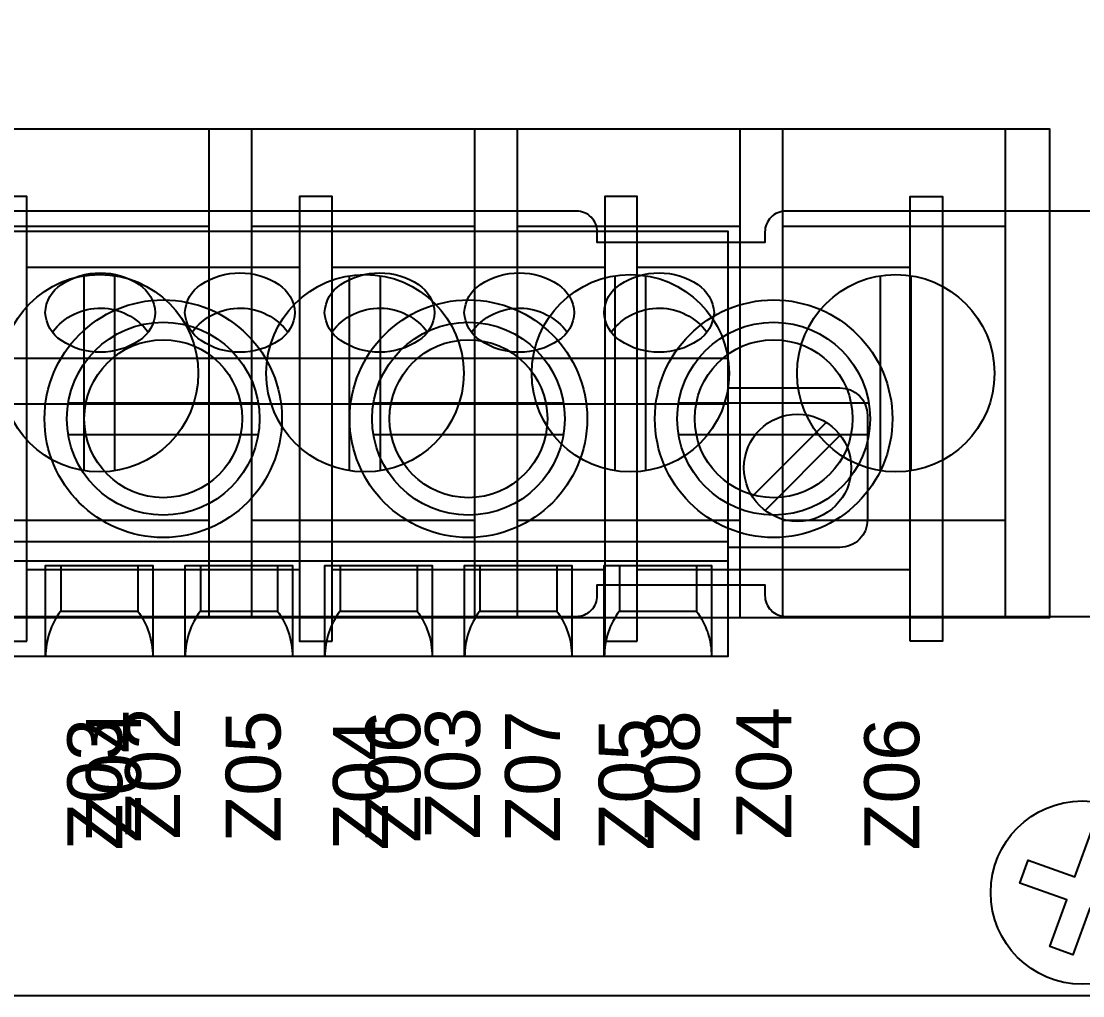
# Model space of a CAD drawing. Extents: x 0.3 to 23.7, y 0.2 to 17.5.
# Drawn here: x 18.784 to 20.304, y 1.569 to 2.963 of the extents above; entities that cross this region are included whole.
import ezdxf

# ---------------------------------------------------------------- set-up
doc = ezdxf.new("R2010")
doc.units = 0
doc.header["$MEASUREMENT"] = 0
for name, color, linetype in [('5_01__0-__EMPTY', 7, 'CONTINUOUS'), ('5_02__8-___4__ACI', 7, 'CONTINUOUS'), ('5_03__C-___4__DI_-__3__DO_', 7, 'CONTINUOUS'), ('5_04__2X___8__DO__STANDARD', 7, 'CONTINUOUS'), ('5_05__2A___8__DO__STANDARD', 7, 'CONTINUOUS'), ('5_06__2B___8__DO__STANDARD', 7, 'CONTINUOUS'), ('5_07__2C___8__DO__STANDARD', 7, 'CONTINUOUS'), ('5_08__3-___8__DI', 7, 'CONTINUOUS'), ('5_09__5-___8__AI', 7, 'CONTINUOUS'), ('5_10__6-___4__AI_-__4__AO_', 7, 'CONTINUOUS'), ('5_11__E___4__ACI_-__3__AVI', 7, 'CONTINUOUS'), ('7_00_____DWG', 7, 'CONTINUOUS')]:
    doc.layers.add(name, color=color, linetype=linetype)
doc.styles.add('ARIAL', font='arial.ttf')

msp = doc.modelspace()

# ---------------------------------------------------------------- linework, layer by layer
at = {"layer": '5_01__0-__EMPTY'}
for points in [[(20.7738, 2.6917), (19.8786, 2.6917, 0.414214), (19.8487, 2.6618), (19.8487, 2.6467), (19.6087, 2.6467), (19.6087, 2.6618, 0.414214), (19.5788, 2.6917), (18.6136, 2.6917, 0.414214)], [(18.6136, 2.1117), (19.5788, 2.1117, 0.414214), (19.6087, 2.1416), (19.6087, 2.1567), (19.8487, 2.1567), (19.8487, 2.1416, 0.414214), (19.8786, 2.1117), (20.7738, 2.1117, 0.414214)]]:
    msp.add_lwpolyline(points, format="xyb", dxfattribs=at)
at = {"layer": '5_02__8-___4__ACI'}
for points in [[(18.7919, 2.0765), (18.7919, 2.7126), (18.7455, 2.7126), (18.7455, 2.0765)], [(19.2289, 2.0765), (19.2289, 2.7126), (19.1825, 2.7126), (19.1825, 2.0765)], [(19.6659, 2.0765), (19.6659, 2.7126), (19.6195, 2.7126), (19.6195, 2.0765)], [(20.0565, 2.0765), (20.0565, 2.7126), (20.1029, 2.7126), (20.1029, 2.0765)]]:
    msp.add_lwpolyline(points, close=True, dxfattribs=at)
for points in [[(19.1825, 2.6108), (18.7919, 2.6108)], [(19.6195, 2.6108), (19.2289, 2.6108)], [(20.0565, 2.6108), (19.6659, 2.6108)], [(19.1234, 2.4171), (18.8511, 2.4171)], [(19.5604, 2.4171), (19.2881, 2.4171)], [(19.9974, 2.4171), (19.7251, 2.4171)], [(18.8511, 2.3721), (19.1234, 2.3721)], [(19.2881, 2.3721), (19.5604, 2.3721)], [(19.7251, 2.3721), (19.9974, 2.3721)], [(19.1825, 2.1783), (18.7919, 2.1783)], [(19.6195, 2.1783), (19.2289, 2.1783)], [(20.0565, 2.1783), (19.6659, 2.1783)]]:
    msp.add_lwpolyline(points, dxfattribs=at)
for centre, radius in [((18.9872, 2.3946), 0.17), ((19.4242, 2.3946), 0.17), ((19.8612, 2.3946), 0.17), ((18.9872, 2.3946), 0.138), ((19.4242, 2.3946), 0.138), ((19.8612, 2.3946), 0.138), ((18.9872, 2.3946), 0.113), ((19.4242, 2.3946), 0.113), ((19.8612, 2.3946), 0.113)]:
    msp.add_circle(centre, radius, dxfattribs=at)
at = {"layer": '5_03__C-___4__DI_-__3__DO_'}
msp.add_lwpolyline([(18.1955, 2.663), (19.7955, 2.663), (19.7955, 2.0543), (18.1955, 2.0543)], close=True, dxfattribs=at)
for points in [[(18.8183, 2.5465, -0.244062), (18.8414, 2.5866, -0.154167), (18.8971, 2.6032, -0.154167), (18.9527, 2.5866, -0.236767), (18.9758, 2.5465, -0.24406), (18.9527, 2.5065, -0.154167), (18.8971, 2.4899, -0.154167), (18.8414, 2.5065, -0.244061)], [(19.0183, 2.5465, -0.244062), (19.0414, 2.5866, -0.154167), (19.0971, 2.6032, -0.154167), (19.1527, 2.5866, -0.236767), (19.1758, 2.5465, -0.24406), (19.1527, 2.5065, -0.154167), (19.0971, 2.4899, -0.154167), (19.0414, 2.5065, -0.244061)], [(19.2183, 2.5465, -0.244062), (19.2414, 2.5866, -0.154167), (19.2971, 2.6032, -0.154167), (19.3527, 2.5866, -0.236767), (19.3758, 2.5465, -0.24406), (19.3527, 2.5065, -0.154167), (19.2971, 2.4899, -0.154167), (19.2414, 2.5065, -0.244061)], [(19.4183, 2.5465, -0.244062), (19.4414, 2.5866, -0.154167), (19.4971, 2.6032, -0.154167), (19.5527, 2.5866, -0.236767), (19.5758, 2.5465, -0.24406), (19.5527, 2.5065, -0.154167), (19.4971, 2.4899, -0.154167), (19.4414, 2.5065, -0.244061)], [(19.6183, 2.5465, -0.244062), (19.6414, 2.5866, -0.154167), (19.6971, 2.6032, -0.154167), (19.7527, 2.5866, -0.236767), (19.7758, 2.5465, -0.24406), (19.7527, 2.5065, -0.154167), (19.6971, 2.4899, -0.154167), (19.6414, 2.5065, -0.244061)]]:
    msp.add_lwpolyline(points, format="xyb", close=True, dxfattribs=at)
for points in [[(18.8284, 2.5185, -0.001746), (18.8286, 2.5186, -0.240907), (18.8986, 2.5529, -0.231198), (18.9656, 2.5186, -0.005828), (18.9659, 2.5187)], [(19.0284, 2.5185, -0.001746), (19.0286, 2.5186, -0.240907), (19.0986, 2.5529, -0.231198), (19.1656, 2.5186, -0.005828), (19.1659, 2.5187)], [(19.2284, 2.5185, -0.001746), (19.2286, 2.5186, -0.240907), (19.2986, 2.5529, -0.231198), (19.3656, 2.5186, -0.005828), (19.3659, 2.5187)], [(19.4284, 2.5185, -0.001746), (19.4286, 2.5186, -0.240907), (19.4986, 2.5529, -0.231198), (19.5656, 2.5186, -0.005828), (19.5659, 2.5187)], [(19.6284, 2.5185, -0.001746), (19.6286, 2.5186, -0.240907), (19.6986, 2.5529, -0.231198), (19.7656, 2.5186, -0.005828), (19.7659, 2.5187)], [(19.7955, 2.4388), (19.9561, 2.4388, -0.414169), (19.9955, 2.3995), (19.9955, 2.2499, -0.414258), (19.9561, 2.2105), (19.7955, 2.2105)], [(18.8404, 2.1844), (18.8404, 2.1192, 0.162853), (18.8187, 2.0543, 1.944453)], [(18.9506, 2.1844), (18.9506, 2.1192, -0.162853), (18.9723, 2.0543, -1.944453)], [(19.0404, 2.1844), (19.0404, 2.1192, 0.162853), (19.0187, 2.0543, 1.944453)], [(19.1506, 2.1844), (19.1506, 2.1192, -0.162853), (19.1723, 2.0543, -1.944453)], [(19.2404, 2.1844), (19.2404, 2.1192, 0.162853), (19.2187, 2.0543, 1.944453)], [(19.3506, 2.1844), (19.3506, 2.1192, -0.162853), (19.3723, 2.0543, -1.944453)], [(19.4404, 2.1844), (19.4404, 2.1192, 0.162853), (19.4187, 2.0543, 1.944453)], [(19.5506, 2.1844), (19.5506, 2.1192, -0.162853), (19.5723, 2.0543, -1.944453)], [(19.6404, 2.1844), (19.6404, 2.1192, 0.162853), (19.6187, 2.0543, 1.944453)], [(19.7506, 2.1844), (19.7506, 2.1192, -0.162853), (19.7723, 2.0543, -1.944453)]]:
    msp.add_lwpolyline(points, format="xyb", dxfattribs=at)
for points in [[(18.1955, 2.4814), (19.7955, 2.4814)], [(18.1955, 2.416), (19.7955, 2.416)], [(19.8306, 2.2833), (19.9366, 2.3893)], [(19.849, 2.2633), (19.9566, 2.3709)], [(18.1955, 2.2189), (19.7955, 2.2189)], [(18.1955, 2.191), (19.7955, 2.191)], [(18.8187, 2.0543), (18.8187, 2.1844), (18.9723, 2.1844), (18.9723, 2.0543)], [(19.0187, 2.0543), (19.0187, 2.1844), (19.1723, 2.1844), (19.1723, 2.0543)], [(19.2187, 2.0543), (19.2187, 2.1844), (19.3723, 2.1844), (19.3723, 2.0543)], [(19.4187, 2.0543), (19.4187, 2.1844), (19.5723, 2.1844), (19.5723, 2.0543)], [(19.6187, 2.0543), (19.6187, 2.1844), (19.7723, 2.1844), (19.7723, 2.0543)], [(18.8404, 2.1192), (18.9506, 2.1192)], [(19.0404, 2.1192), (19.1506, 2.1192)], [(19.2404, 2.1192), (19.3506, 2.1192)], [(19.4404, 2.1192), (19.5506, 2.1192)], [(19.6404, 2.1192), (19.7506, 2.1192)]]:
    msp.add_lwpolyline(points, dxfattribs=at)
msp.add_circle((19.8955, 2.3244), 0.0768, dxfattribs=at)
at = {"layer": '5_04__2X___8__DO__STANDARD'}
msp.add_lwpolyline([(18.1955, 2.663), (19.7955, 2.663), (19.7955, 2.0543), (18.1955, 2.0543)], close=True, dxfattribs=at)
for points in [[(18.8183, 2.5465, -0.244062), (18.8414, 2.5866, -0.154167), (18.8971, 2.6032, -0.154167), (18.9527, 2.5866, -0.236767), (18.9758, 2.5465, -0.24406), (18.9527, 2.5065, -0.154167), (18.8971, 2.4899, -0.154167), (18.8414, 2.5065, -0.244061)], [(19.0183, 2.5465, -0.244062), (19.0414, 2.5866, -0.154167), (19.0971, 2.6032, -0.154167), (19.1527, 2.5866, -0.236767), (19.1758, 2.5465, -0.24406), (19.1527, 2.5065, -0.154167), (19.0971, 2.4899, -0.154167), (19.0414, 2.5065, -0.244061)], [(19.2183, 2.5465, -0.244062), (19.2414, 2.5866, -0.154167), (19.2971, 2.6032, -0.154167), (19.3527, 2.5866, -0.236767), (19.3758, 2.5465, -0.24406), (19.3527, 2.5065, -0.154167), (19.2971, 2.4899, -0.154167), (19.2414, 2.5065, -0.244061)], [(19.4183, 2.5465, -0.244062), (19.4414, 2.5866, -0.154167), (19.4971, 2.6032, -0.154167), (19.5527, 2.5866, -0.236767), (19.5758, 2.5465, -0.24406), (19.5527, 2.5065, -0.154167), (19.4971, 2.4899, -0.154167), (19.4414, 2.5065, -0.244061)], [(19.6183, 2.5465, -0.244062), (19.6414, 2.5866, -0.154167), (19.6971, 2.6032, -0.154167), (19.7527, 2.5866, -0.236767), (19.7758, 2.5465, -0.24406), (19.7527, 2.5065, -0.154167), (19.6971, 2.4899, -0.154167), (19.6414, 2.5065, -0.244061)]]:
    msp.add_lwpolyline(points, format="xyb", close=True, dxfattribs=at)
for points in [[(18.8284, 2.5185, -0.001746), (18.8286, 2.5186, -0.240907), (18.8986, 2.5529, -0.231198), (18.9656, 2.5186, -0.005828), (18.9659, 2.5187)], [(19.0284, 2.5185, -0.001746), (19.0286, 2.5186, -0.240907), (19.0986, 2.5529, -0.231198), (19.1656, 2.5186, -0.005828), (19.1659, 2.5187)], [(19.2284, 2.5185, -0.001746), (19.2286, 2.5186, -0.240907), (19.2986, 2.5529, -0.231198), (19.3656, 2.5186, -0.005828), (19.3659, 2.5187)], [(19.4284, 2.5185, -0.001746), (19.4286, 2.5186, -0.240907), (19.4986, 2.5529, -0.231198), (19.5656, 2.5186, -0.005828), (19.5659, 2.5187)], [(19.6284, 2.5185, -0.001746), (19.6286, 2.5186, -0.240907), (19.6986, 2.5529, -0.231198), (19.7656, 2.5186, -0.005828), (19.7659, 2.5187)], [(19.7955, 2.4388), (19.9561, 2.4388, -0.414169), (19.9955, 2.3995), (19.9955, 2.2499, -0.414258), (19.9561, 2.2105), (19.7955, 2.2105)], [(18.8404, 2.1844), (18.8404, 2.1192, 0.162853), (18.8187, 2.0543, 1.944453)], [(18.9506, 2.1844), (18.9506, 2.1192, -0.162853), (18.9723, 2.0543, -1.944453)], [(19.0404, 2.1844), (19.0404, 2.1192, 0.162853), (19.0187, 2.0543, 1.944453)], [(19.1506, 2.1844), (19.1506, 2.1192, -0.162853), (19.1723, 2.0543, -1.944453)], [(19.2404, 2.1844), (19.2404, 2.1192, 0.162853), (19.2187, 2.0543, 1.944453)], [(19.3506, 2.1844), (19.3506, 2.1192, -0.162853), (19.3723, 2.0543, -1.944453)], [(19.4404, 2.1844), (19.4404, 2.1192, 0.162853), (19.4187, 2.0543, 1.944453)], [(19.5506, 2.1844), (19.5506, 2.1192, -0.162853), (19.5723, 2.0543, -1.944453)], [(19.6404, 2.1844), (19.6404, 2.1192, 0.162853), (19.6187, 2.0543, 1.944453)], [(19.7506, 2.1844), (19.7506, 2.1192, -0.162853), (19.7723, 2.0543, -1.944453)]]:
    msp.add_lwpolyline(points, format="xyb", dxfattribs=at)
for points in [[(18.1955, 2.4814), (19.7955, 2.4814)], [(18.1955, 2.416), (19.7955, 2.416)], [(19.8306, 2.2833), (19.9366, 2.3893)], [(19.849, 2.2633), (19.9566, 2.3709)], [(18.1955, 2.2189), (19.7955, 2.2189)], [(18.1955, 2.191), (19.7955, 2.191)], [(18.8187, 2.0543), (18.8187, 2.1844), (18.9723, 2.1844), (18.9723, 2.0543)], [(19.0187, 2.0543), (19.0187, 2.1844), (19.1723, 2.1844), (19.1723, 2.0543)], [(19.2187, 2.0543), (19.2187, 2.1844), (19.3723, 2.1844), (19.3723, 2.0543)], [(19.4187, 2.0543), (19.4187, 2.1844), (19.5723, 2.1844), (19.5723, 2.0543)], [(19.6187, 2.0543), (19.6187, 2.1844), (19.7723, 2.1844), (19.7723, 2.0543)], [(18.8404, 2.1192), (18.9506, 2.1192)], [(19.0404, 2.1192), (19.1506, 2.1192)], [(19.2404, 2.1192), (19.3506, 2.1192)], [(19.4404, 2.1192), (19.5506, 2.1192)], [(19.6404, 2.1192), (19.7506, 2.1192)]]:
    msp.add_lwpolyline(points, dxfattribs=at)
msp.add_circle((19.8955, 2.3244), 0.0768, dxfattribs=at)
at = {"layer": '5_05__2A___8__DO__STANDARD'}
msp.add_lwpolyline([(18.1955, 2.663), (19.7955, 2.663), (19.7955, 2.0543), (18.1955, 2.0543)], close=True, dxfattribs=at)
for points in [[(18.8183, 2.5465, -0.244062), (18.8414, 2.5866, -0.154167), (18.8971, 2.6032, -0.154167), (18.9527, 2.5866, -0.236767), (18.9758, 2.5465, -0.24406), (18.9527, 2.5065, -0.154167), (18.8971, 2.4899, -0.154167), (18.8414, 2.5065, -0.244061)], [(19.0183, 2.5465, -0.244062), (19.0414, 2.5866, -0.154167), (19.0971, 2.6032, -0.154167), (19.1527, 2.5866, -0.236767), (19.1758, 2.5465, -0.24406), (19.1527, 2.5065, -0.154167), (19.0971, 2.4899, -0.154167), (19.0414, 2.5065, -0.244061)], [(19.2183, 2.5465, -0.244062), (19.2414, 2.5866, -0.154167), (19.2971, 2.6032, -0.154167), (19.3527, 2.5866, -0.236767), (19.3758, 2.5465, -0.24406), (19.3527, 2.5065, -0.154167), (19.2971, 2.4899, -0.154167), (19.2414, 2.5065, -0.244061)], [(19.4183, 2.5465, -0.244062), (19.4414, 2.5866, -0.154167), (19.4971, 2.6032, -0.154167), (19.5527, 2.5866, -0.236767), (19.5758, 2.5465, -0.24406), (19.5527, 2.5065, -0.154167), (19.4971, 2.4899, -0.154167), (19.4414, 2.5065, -0.244061)], [(19.6183, 2.5465, -0.244062), (19.6414, 2.5866, -0.154167), (19.6971, 2.6032, -0.154167), (19.7527, 2.5866, -0.236767), (19.7758, 2.5465, -0.24406), (19.7527, 2.5065, -0.154167), (19.6971, 2.4899, -0.154167), (19.6414, 2.5065, -0.244061)]]:
    msp.add_lwpolyline(points, format="xyb", close=True, dxfattribs=at)
for points in [[(18.8284, 2.5185, -0.001746), (18.8286, 2.5186, -0.240907), (18.8986, 2.5529, -0.231198), (18.9656, 2.5186, -0.005828), (18.9659, 2.5187)], [(19.0284, 2.5185, -0.001746), (19.0286, 2.5186, -0.240907), (19.0986, 2.5529, -0.231198), (19.1656, 2.5186, -0.005828), (19.1659, 2.5187)], [(19.2284, 2.5185, -0.001746), (19.2286, 2.5186, -0.240907), (19.2986, 2.5529, -0.231198), (19.3656, 2.5186, -0.005828), (19.3659, 2.5187)], [(19.4284, 2.5185, -0.001746), (19.4286, 2.5186, -0.240907), (19.4986, 2.5529, -0.231198), (19.5656, 2.5186, -0.005828), (19.5659, 2.5187)], [(19.6284, 2.5185, -0.001746), (19.6286, 2.5186, -0.240907), (19.6986, 2.5529, -0.231198), (19.7656, 2.5186, -0.005828), (19.7659, 2.5187)], [(19.7955, 2.4388), (19.9561, 2.4388, -0.414169), (19.9955, 2.3995), (19.9955, 2.2499, -0.414258), (19.9561, 2.2105), (19.7955, 2.2105)], [(18.8404, 2.1844), (18.8404, 2.1192, 0.162853), (18.8187, 2.0543, 1.944453)], [(18.9506, 2.1844), (18.9506, 2.1192, -0.162853), (18.9723, 2.0543, -1.944453)], [(19.0404, 2.1844), (19.0404, 2.1192, 0.162853), (19.0187, 2.0543, 1.944453)], [(19.1506, 2.1844), (19.1506, 2.1192, -0.162853), (19.1723, 2.0543, -1.944453)], [(19.2404, 2.1844), (19.2404, 2.1192, 0.162853), (19.2187, 2.0543, 1.944453)], [(19.3506, 2.1844), (19.3506, 2.1192, -0.162853), (19.3723, 2.0543, -1.944453)], [(19.4404, 2.1844), (19.4404, 2.1192, 0.162853), (19.4187, 2.0543, 1.944453)], [(19.5506, 2.1844), (19.5506, 2.1192, -0.162853), (19.5723, 2.0543, -1.944453)], [(19.6404, 2.1844), (19.6404, 2.1192, 0.162853), (19.6187, 2.0543, 1.944453)], [(19.7506, 2.1844), (19.7506, 2.1192, -0.162853), (19.7723, 2.0543, -1.944453)]]:
    msp.add_lwpolyline(points, format="xyb", dxfattribs=at)
for points in [[(18.1955, 2.4814), (19.7955, 2.4814)], [(18.1955, 2.416), (19.7955, 2.416)], [(19.8306, 2.2833), (19.9366, 2.3893)], [(19.849, 2.2633), (19.9566, 2.3709)], [(18.1955, 2.2189), (19.7955, 2.2189)], [(18.1955, 2.191), (19.7955, 2.191)], [(18.8187, 2.0543), (18.8187, 2.1844), (18.9723, 2.1844), (18.9723, 2.0543)], [(19.0187, 2.0543), (19.0187, 2.1844), (19.1723, 2.1844), (19.1723, 2.0543)], [(19.2187, 2.0543), (19.2187, 2.1844), (19.3723, 2.1844), (19.3723, 2.0543)], [(19.4187, 2.0543), (19.4187, 2.1844), (19.5723, 2.1844), (19.5723, 2.0543)], [(19.6187, 2.0543), (19.6187, 2.1844), (19.7723, 2.1844), (19.7723, 2.0543)], [(18.8404, 2.1192), (18.9506, 2.1192)], [(19.0404, 2.1192), (19.1506, 2.1192)], [(19.2404, 2.1192), (19.3506, 2.1192)], [(19.4404, 2.1192), (19.5506, 2.1192)], [(19.6404, 2.1192), (19.7506, 2.1192)]]:
    msp.add_lwpolyline(points, dxfattribs=at)
msp.add_circle((19.8955, 2.3244), 0.0768, dxfattribs=at)
at = {"layer": '5_06__2B___8__DO__STANDARD'}
msp.add_lwpolyline([(18.1955, 2.663), (19.7955, 2.663), (19.7955, 2.0543), (18.1955, 2.0543)], close=True, dxfattribs=at)
for points in [[(18.8183, 2.5465, -0.244062), (18.8414, 2.5866, -0.154167), (18.8971, 2.6032, -0.154167), (18.9527, 2.5866, -0.236767), (18.9758, 2.5465, -0.24406), (18.9527, 2.5065, -0.154167), (18.8971, 2.4899, -0.154167), (18.8414, 2.5065, -0.244061)], [(19.0183, 2.5465, -0.244062), (19.0414, 2.5866, -0.154167), (19.0971, 2.6032, -0.154167), (19.1527, 2.5866, -0.236767), (19.1758, 2.5465, -0.24406), (19.1527, 2.5065, -0.154167), (19.0971, 2.4899, -0.154167), (19.0414, 2.5065, -0.244061)], [(19.2183, 2.5465, -0.244062), (19.2414, 2.5866, -0.154167), (19.2971, 2.6032, -0.154167), (19.3527, 2.5866, -0.236767), (19.3758, 2.5465, -0.24406), (19.3527, 2.5065, -0.154167), (19.2971, 2.4899, -0.154167), (19.2414, 2.5065, -0.244061)], [(19.4183, 2.5465, -0.244062), (19.4414, 2.5866, -0.154167), (19.4971, 2.6032, -0.154167), (19.5527, 2.5866, -0.236767), (19.5758, 2.5465, -0.24406), (19.5527, 2.5065, -0.154167), (19.4971, 2.4899, -0.154167), (19.4414, 2.5065, -0.244061)], [(19.6183, 2.5465, -0.244062), (19.6414, 2.5866, -0.154167), (19.6971, 2.6032, -0.154167), (19.7527, 2.5866, -0.236767), (19.7758, 2.5465, -0.24406), (19.7527, 2.5065, -0.154167), (19.6971, 2.4899, -0.154167), (19.6414, 2.5065, -0.244061)]]:
    msp.add_lwpolyline(points, format="xyb", close=True, dxfattribs=at)
for points in [[(18.8284, 2.5185, -0.001746), (18.8286, 2.5186, -0.240907), (18.8986, 2.5529, -0.231198), (18.9656, 2.5186, -0.005828), (18.9659, 2.5187)], [(19.0284, 2.5185, -0.001746), (19.0286, 2.5186, -0.240907), (19.0986, 2.5529, -0.231198), (19.1656, 2.5186, -0.005828), (19.1659, 2.5187)], [(19.2284, 2.5185, -0.001746), (19.2286, 2.5186, -0.240907), (19.2986, 2.5529, -0.231198), (19.3656, 2.5186, -0.005828), (19.3659, 2.5187)], [(19.4284, 2.5185, -0.001746), (19.4286, 2.5186, -0.240907), (19.4986, 2.5529, -0.231198), (19.5656, 2.5186, -0.005828), (19.5659, 2.5187)], [(19.6284, 2.5185, -0.001746), (19.6286, 2.5186, -0.240907), (19.6986, 2.5529, -0.231198), (19.7656, 2.5186, -0.005828), (19.7659, 2.5187)], [(19.7955, 2.4388), (19.9561, 2.4388, -0.414169), (19.9955, 2.3995), (19.9955, 2.2499, -0.414258), (19.9561, 2.2105), (19.7955, 2.2105)], [(18.8404, 2.1844), (18.8404, 2.1192, 0.162853), (18.8187, 2.0543, 1.944453)], [(18.9506, 2.1844), (18.9506, 2.1192, -0.162853), (18.9723, 2.0543, -1.944453)], [(19.0404, 2.1844), (19.0404, 2.1192, 0.162853), (19.0187, 2.0543, 1.944453)], [(19.1506, 2.1844), (19.1506, 2.1192, -0.162853), (19.1723, 2.0543, -1.944453)], [(19.2404, 2.1844), (19.2404, 2.1192, 0.162853), (19.2187, 2.0543, 1.944453)], [(19.3506, 2.1844), (19.3506, 2.1192, -0.162853), (19.3723, 2.0543, -1.944453)], [(19.4404, 2.1844), (19.4404, 2.1192, 0.162853), (19.4187, 2.0543, 1.944453)], [(19.5506, 2.1844), (19.5506, 2.1192, -0.162853), (19.5723, 2.0543, -1.944453)], [(19.6404, 2.1844), (19.6404, 2.1192, 0.162853), (19.6187, 2.0543, 1.944453)], [(19.7506, 2.1844), (19.7506, 2.1192, -0.162853), (19.7723, 2.0543, -1.944453)]]:
    msp.add_lwpolyline(points, format="xyb", dxfattribs=at)
for points in [[(18.1955, 2.4814), (19.7955, 2.4814)], [(18.1955, 2.416), (19.7955, 2.416)], [(19.8306, 2.2833), (19.9366, 2.3893)], [(19.849, 2.2633), (19.9566, 2.3709)], [(18.1955, 2.2189), (19.7955, 2.2189)], [(18.1955, 2.191), (19.7955, 2.191)], [(18.8187, 2.0543), (18.8187, 2.1844), (18.9723, 2.1844), (18.9723, 2.0543)], [(19.0187, 2.0543), (19.0187, 2.1844), (19.1723, 2.1844), (19.1723, 2.0543)], [(19.2187, 2.0543), (19.2187, 2.1844), (19.3723, 2.1844), (19.3723, 2.0543)], [(19.4187, 2.0543), (19.4187, 2.1844), (19.5723, 2.1844), (19.5723, 2.0543)], [(19.6187, 2.0543), (19.6187, 2.1844), (19.7723, 2.1844), (19.7723, 2.0543)], [(18.8404, 2.1192), (18.9506, 2.1192)], [(19.0404, 2.1192), (19.1506, 2.1192)], [(19.2404, 2.1192), (19.3506, 2.1192)], [(19.4404, 2.1192), (19.5506, 2.1192)], [(19.6404, 2.1192), (19.7506, 2.1192)]]:
    msp.add_lwpolyline(points, dxfattribs=at)
msp.add_circle((19.8955, 2.3244), 0.0768, dxfattribs=at)
at = {"layer": '5_07__2C___8__DO__STANDARD'}
msp.add_lwpolyline([(18.1955, 2.663), (19.7955, 2.663), (19.7955, 2.0543), (18.1955, 2.0543)], close=True, dxfattribs=at)
for points in [[(18.8183, 2.5465, -0.244062), (18.8414, 2.5866, -0.154167), (18.8971, 2.6032, -0.154167), (18.9527, 2.5866, -0.236767), (18.9758, 2.5465, -0.24406), (18.9527, 2.5065, -0.154167), (18.8971, 2.4899, -0.154167), (18.8414, 2.5065, -0.244061)], [(19.0183, 2.5465, -0.244062), (19.0414, 2.5866, -0.154167), (19.0971, 2.6032, -0.154167), (19.1527, 2.5866, -0.236767), (19.1758, 2.5465, -0.24406), (19.1527, 2.5065, -0.154167), (19.0971, 2.4899, -0.154167), (19.0414, 2.5065, -0.244061)], [(19.2183, 2.5465, -0.244062), (19.2414, 2.5866, -0.154167), (19.2971, 2.6032, -0.154167), (19.3527, 2.5866, -0.236767), (19.3758, 2.5465, -0.24406), (19.3527, 2.5065, -0.154167), (19.2971, 2.4899, -0.154167), (19.2414, 2.5065, -0.244061)], [(19.4183, 2.5465, -0.244062), (19.4414, 2.5866, -0.154167), (19.4971, 2.6032, -0.154167), (19.5527, 2.5866, -0.236767), (19.5758, 2.5465, -0.24406), (19.5527, 2.5065, -0.154167), (19.4971, 2.4899, -0.154167), (19.4414, 2.5065, -0.244061)], [(19.6183, 2.5465, -0.244062), (19.6414, 2.5866, -0.154167), (19.6971, 2.6032, -0.154167), (19.7527, 2.5866, -0.236767), (19.7758, 2.5465, -0.24406), (19.7527, 2.5065, -0.154167), (19.6971, 2.4899, -0.154167), (19.6414, 2.5065, -0.244061)]]:
    msp.add_lwpolyline(points, format="xyb", close=True, dxfattribs=at)
for points in [[(18.8284, 2.5185, -0.001746), (18.8286, 2.5186, -0.240907), (18.8986, 2.5529, -0.231198), (18.9656, 2.5186, -0.005828), (18.9659, 2.5187)], [(19.0284, 2.5185, -0.001746), (19.0286, 2.5186, -0.240907), (19.0986, 2.5529, -0.231198), (19.1656, 2.5186, -0.005828), (19.1659, 2.5187)], [(19.2284, 2.5185, -0.001746), (19.2286, 2.5186, -0.240907), (19.2986, 2.5529, -0.231198), (19.3656, 2.5186, -0.005828), (19.3659, 2.5187)], [(19.4284, 2.5185, -0.001746), (19.4286, 2.5186, -0.240907), (19.4986, 2.5529, -0.231198), (19.5656, 2.5186, -0.005828), (19.5659, 2.5187)], [(19.6284, 2.5185, -0.001746), (19.6286, 2.5186, -0.240907), (19.6986, 2.5529, -0.231198), (19.7656, 2.5186, -0.005828), (19.7659, 2.5187)], [(19.7955, 2.4388), (19.9561, 2.4388, -0.414169), (19.9955, 2.3995), (19.9955, 2.2499, -0.414258), (19.9561, 2.2105), (19.7955, 2.2105)], [(18.8404, 2.1844), (18.8404, 2.1192, 0.162853), (18.8187, 2.0543, 1.944453)], [(18.9506, 2.1844), (18.9506, 2.1192, -0.162853), (18.9723, 2.0543, -1.944453)], [(19.0404, 2.1844), (19.0404, 2.1192, 0.162853), (19.0187, 2.0543, 1.944453)], [(19.1506, 2.1844), (19.1506, 2.1192, -0.162853), (19.1723, 2.0543, -1.944453)], [(19.2404, 2.1844), (19.2404, 2.1192, 0.162853), (19.2187, 2.0543, 1.944453)], [(19.3506, 2.1844), (19.3506, 2.1192, -0.162853), (19.3723, 2.0543, -1.944453)], [(19.4404, 2.1844), (19.4404, 2.1192, 0.162853), (19.4187, 2.0543, 1.944453)], [(19.5506, 2.1844), (19.5506, 2.1192, -0.162853), (19.5723, 2.0543, -1.944453)], [(19.6404, 2.1844), (19.6404, 2.1192, 0.162853), (19.6187, 2.0543, 1.944453)], [(19.7506, 2.1844), (19.7506, 2.1192, -0.162853), (19.7723, 2.0543, -1.944453)]]:
    msp.add_lwpolyline(points, format="xyb", dxfattribs=at)
for points in [[(18.1955, 2.4814), (19.7955, 2.4814)], [(18.1955, 2.416), (19.7955, 2.416)], [(19.8306, 2.2833), (19.9366, 2.3893)], [(19.849, 2.2633), (19.9566, 2.3709)], [(18.1955, 2.2189), (19.7955, 2.2189)], [(18.1955, 2.191), (19.7955, 2.191)], [(18.8187, 2.0543), (18.8187, 2.1844), (18.9723, 2.1844), (18.9723, 2.0543)], [(19.0187, 2.0543), (19.0187, 2.1844), (19.1723, 2.1844), (19.1723, 2.0543)], [(19.2187, 2.0543), (19.2187, 2.1844), (19.3723, 2.1844), (19.3723, 2.0543)], [(19.4187, 2.0543), (19.4187, 2.1844), (19.5723, 2.1844), (19.5723, 2.0543)], [(19.6187, 2.0543), (19.6187, 2.1844), (19.7723, 2.1844), (19.7723, 2.0543)], [(18.8404, 2.1192), (18.9506, 2.1192)], [(19.0404, 2.1192), (19.1506, 2.1192)], [(19.2404, 2.1192), (19.3506, 2.1192)], [(19.4404, 2.1192), (19.5506, 2.1192)], [(19.6404, 2.1192), (19.7506, 2.1192)]]:
    msp.add_lwpolyline(points, dxfattribs=at)
msp.add_circle((19.8955, 2.3244), 0.0768, dxfattribs=at)
at = {"layer": '5_08__3-___8__DI'}
msp.add_lwpolyline([(18.1955, 2.663), (19.7955, 2.663), (19.7955, 2.0543), (18.1955, 2.0543)], close=True, dxfattribs=at)
for points in [[(18.8183, 2.5465, -0.244062), (18.8414, 2.5866, -0.154167), (18.8971, 2.6032, -0.154167), (18.9527, 2.5866, -0.236767), (18.9758, 2.5465, -0.24406), (18.9527, 2.5065, -0.154167), (18.8971, 2.4899, -0.154167), (18.8414, 2.5065, -0.244061)], [(19.0183, 2.5465, -0.244062), (19.0414, 2.5866, -0.154167), (19.0971, 2.6032, -0.154167), (19.1527, 2.5866, -0.236767), (19.1758, 2.5465, -0.24406), (19.1527, 2.5065, -0.154167), (19.0971, 2.4899, -0.154167), (19.0414, 2.5065, -0.244061)], [(19.2183, 2.5465, -0.244062), (19.2414, 2.5866, -0.154167), (19.2971, 2.6032, -0.154167), (19.3527, 2.5866, -0.236767), (19.3758, 2.5465, -0.24406), (19.3527, 2.5065, -0.154167), (19.2971, 2.4899, -0.154167), (19.2414, 2.5065, -0.244061)], [(19.4183, 2.5465, -0.244062), (19.4414, 2.5866, -0.154167), (19.4971, 2.6032, -0.154167), (19.5527, 2.5866, -0.236767), (19.5758, 2.5465, -0.24406), (19.5527, 2.5065, -0.154167), (19.4971, 2.4899, -0.154167), (19.4414, 2.5065, -0.244061)], [(19.6183, 2.5465, -0.244062), (19.6414, 2.5866, -0.154167), (19.6971, 2.6032, -0.154167), (19.7527, 2.5866, -0.236767), (19.7758, 2.5465, -0.24406), (19.7527, 2.5065, -0.154167), (19.6971, 2.4899, -0.154167), (19.6414, 2.5065, -0.244061)]]:
    msp.add_lwpolyline(points, format="xyb", close=True, dxfattribs=at)
for points in [[(18.8284, 2.5185, -0.001746), (18.8286, 2.5186, -0.240907), (18.8986, 2.5529, -0.231198), (18.9656, 2.5186, -0.005828), (18.9659, 2.5187)], [(19.0284, 2.5185, -0.001746), (19.0286, 2.5186, -0.240907), (19.0986, 2.5529, -0.231198), (19.1656, 2.5186, -0.005828), (19.1659, 2.5187)], [(19.2284, 2.5185, -0.001746), (19.2286, 2.5186, -0.240907), (19.2986, 2.5529, -0.231198), (19.3656, 2.5186, -0.005828), (19.3659, 2.5187)], [(19.4284, 2.5185, -0.001746), (19.4286, 2.5186, -0.240907), (19.4986, 2.5529, -0.231198), (19.5656, 2.5186, -0.005828), (19.5659, 2.5187)], [(19.6284, 2.5185, -0.001746), (19.6286, 2.5186, -0.240907), (19.6986, 2.5529, -0.231198), (19.7656, 2.5186, -0.005828), (19.7659, 2.5187)], [(19.7955, 2.4388), (19.9561, 2.4388, -0.414169), (19.9955, 2.3995), (19.9955, 2.2499, -0.414258), (19.9561, 2.2105), (19.7955, 2.2105)], [(18.8404, 2.1844), (18.8404, 2.1192, 0.162853), (18.8187, 2.0543, 1.944453)], [(18.9506, 2.1844), (18.9506, 2.1192, -0.162853), (18.9723, 2.0543, -1.944453)], [(19.0404, 2.1844), (19.0404, 2.1192, 0.162853), (19.0187, 2.0543, 1.944453)], [(19.1506, 2.1844), (19.1506, 2.1192, -0.162853), (19.1723, 2.0543, -1.944453)], [(19.2404, 2.1844), (19.2404, 2.1192, 0.162853), (19.2187, 2.0543, 1.944453)], [(19.3506, 2.1844), (19.3506, 2.1192, -0.162853), (19.3723, 2.0543, -1.944453)], [(19.4404, 2.1844), (19.4404, 2.1192, 0.162853), (19.4187, 2.0543, 1.944453)], [(19.5506, 2.1844), (19.5506, 2.1192, -0.162853), (19.5723, 2.0543, -1.944453)], [(19.6404, 2.1844), (19.6404, 2.1192, 0.162853), (19.6187, 2.0543, 1.944453)], [(19.7506, 2.1844), (19.7506, 2.1192, -0.162853), (19.7723, 2.0543, -1.944453)]]:
    msp.add_lwpolyline(points, format="xyb", dxfattribs=at)
for points in [[(18.1955, 2.4814), (19.7955, 2.4814)], [(18.1955, 2.416), (19.7955, 2.416)], [(19.8306, 2.2833), (19.9366, 2.3893)], [(19.849, 2.2633), (19.9566, 2.3709)], [(18.1955, 2.2189), (19.7955, 2.2189)], [(18.1955, 2.191), (19.7955, 2.191)], [(18.8187, 2.0543), (18.8187, 2.1844), (18.9723, 2.1844), (18.9723, 2.0543)], [(19.0187, 2.0543), (19.0187, 2.1844), (19.1723, 2.1844), (19.1723, 2.0543)], [(19.2187, 2.0543), (19.2187, 2.1844), (19.3723, 2.1844), (19.3723, 2.0543)], [(19.4187, 2.0543), (19.4187, 2.1844), (19.5723, 2.1844), (19.5723, 2.0543)], [(19.6187, 2.0543), (19.6187, 2.1844), (19.7723, 2.1844), (19.7723, 2.0543)], [(18.8404, 2.1192), (18.9506, 2.1192)], [(19.0404, 2.1192), (19.1506, 2.1192)], [(19.2404, 2.1192), (19.3506, 2.1192)], [(19.4404, 2.1192), (19.5506, 2.1192)], [(19.6404, 2.1192), (19.7506, 2.1192)]]:
    msp.add_lwpolyline(points, dxfattribs=at)
msp.add_circle((19.8955, 2.3244), 0.0768, dxfattribs=at)
at = {"layer": '5_09__5-___8__AI'}
msp.add_lwpolyline([(18.1955, 2.663), (19.7955, 2.663), (19.7955, 2.0543), (18.1955, 2.0543)], close=True, dxfattribs=at)
for points in [[(18.8183, 2.5465, -0.244062), (18.8414, 2.5866, -0.154167), (18.8971, 2.6032, -0.154167), (18.9527, 2.5866, -0.236767), (18.9758, 2.5465, -0.24406), (18.9527, 2.5065, -0.154167), (18.8971, 2.4899, -0.154167), (18.8414, 2.5065, -0.244061)], [(19.0183, 2.5465, -0.244062), (19.0414, 2.5866, -0.154167), (19.0971, 2.6032, -0.154167), (19.1527, 2.5866, -0.236767), (19.1758, 2.5465, -0.24406), (19.1527, 2.5065, -0.154167), (19.0971, 2.4899, -0.154167), (19.0414, 2.5065, -0.244061)], [(19.2183, 2.5465, -0.244062), (19.2414, 2.5866, -0.154167), (19.2971, 2.6032, -0.154167), (19.3527, 2.5866, -0.236767), (19.3758, 2.5465, -0.24406), (19.3527, 2.5065, -0.154167), (19.2971, 2.4899, -0.154167), (19.2414, 2.5065, -0.244061)], [(19.4183, 2.5465, -0.244062), (19.4414, 2.5866, -0.154167), (19.4971, 2.6032, -0.154167), (19.5527, 2.5866, -0.236767), (19.5758, 2.5465, -0.24406), (19.5527, 2.5065, -0.154167), (19.4971, 2.4899, -0.154167), (19.4414, 2.5065, -0.244061)], [(19.6183, 2.5465, -0.244062), (19.6414, 2.5866, -0.154167), (19.6971, 2.6032, -0.154167), (19.7527, 2.5866, -0.236767), (19.7758, 2.5465, -0.24406), (19.7527, 2.5065, -0.154167), (19.6971, 2.4899, -0.154167), (19.6414, 2.5065, -0.244061)]]:
    msp.add_lwpolyline(points, format="xyb", close=True, dxfattribs=at)
for points in [[(18.8284, 2.5185, -0.001746), (18.8286, 2.5186, -0.240907), (18.8986, 2.5529, -0.231198), (18.9656, 2.5186, -0.005828), (18.9659, 2.5187)], [(19.0284, 2.5185, -0.001746), (19.0286, 2.5186, -0.240907), (19.0986, 2.5529, -0.231198), (19.1656, 2.5186, -0.005828), (19.1659, 2.5187)], [(19.2284, 2.5185, -0.001746), (19.2286, 2.5186, -0.240907), (19.2986, 2.5529, -0.231198), (19.3656, 2.5186, -0.005828), (19.3659, 2.5187)], [(19.4284, 2.5185, -0.001746), (19.4286, 2.5186, -0.240907), (19.4986, 2.5529, -0.231198), (19.5656, 2.5186, -0.005828), (19.5659, 2.5187)], [(19.6284, 2.5185, -0.001746), (19.6286, 2.5186, -0.240907), (19.6986, 2.5529, -0.231198), (19.7656, 2.5186, -0.005828), (19.7659, 2.5187)], [(19.7955, 2.4388), (19.9561, 2.4388, -0.414169), (19.9955, 2.3995), (19.9955, 2.2499, -0.414258), (19.9561, 2.2105), (19.7955, 2.2105)], [(18.8404, 2.1844), (18.8404, 2.1192, 0.162853), (18.8187, 2.0543, 1.944453)], [(18.9506, 2.1844), (18.9506, 2.1192, -0.162853), (18.9723, 2.0543, -1.944453)], [(19.0404, 2.1844), (19.0404, 2.1192, 0.162853), (19.0187, 2.0543, 1.944453)], [(19.1506, 2.1844), (19.1506, 2.1192, -0.162853), (19.1723, 2.0543, -1.944453)], [(19.2404, 2.1844), (19.2404, 2.1192, 0.162853), (19.2187, 2.0543, 1.944453)], [(19.3506, 2.1844), (19.3506, 2.1192, -0.162853), (19.3723, 2.0543, -1.944453)], [(19.4404, 2.1844), (19.4404, 2.1192, 0.162853), (19.4187, 2.0543, 1.944453)], [(19.5506, 2.1844), (19.5506, 2.1192, -0.162853), (19.5723, 2.0543, -1.944453)], [(19.6404, 2.1844), (19.6404, 2.1192, 0.162853), (19.6187, 2.0543, 1.944453)], [(19.7506, 2.1844), (19.7506, 2.1192, -0.162853), (19.7723, 2.0543, -1.944453)]]:
    msp.add_lwpolyline(points, format="xyb", dxfattribs=at)
for points in [[(18.1955, 2.4814), (19.7955, 2.4814)], [(18.1955, 2.416), (19.7955, 2.416)], [(19.8306, 2.2833), (19.9366, 2.3893)], [(19.849, 2.2633), (19.9566, 2.3709)], [(18.1955, 2.2189), (19.7955, 2.2189)], [(18.1955, 2.191), (19.7955, 2.191)], [(18.8187, 2.0543), (18.8187, 2.1844), (18.9723, 2.1844), (18.9723, 2.0543)], [(19.0187, 2.0543), (19.0187, 2.1844), (19.1723, 2.1844), (19.1723, 2.0543)], [(19.2187, 2.0543), (19.2187, 2.1844), (19.3723, 2.1844), (19.3723, 2.0543)], [(19.4187, 2.0543), (19.4187, 2.1844), (19.5723, 2.1844), (19.5723, 2.0543)], [(19.6187, 2.0543), (19.6187, 2.1844), (19.7723, 2.1844), (19.7723, 2.0543)], [(18.8404, 2.1192), (18.9506, 2.1192)], [(19.0404, 2.1192), (19.1506, 2.1192)], [(19.2404, 2.1192), (19.3506, 2.1192)], [(19.4404, 2.1192), (19.5506, 2.1192)], [(19.6404, 2.1192), (19.7506, 2.1192)]]:
    msp.add_lwpolyline(points, dxfattribs=at)
msp.add_circle((19.8955, 2.3244), 0.0768, dxfattribs=at)
at = {"layer": '5_10__6-___4__AI_-__4__AO_'}
msp.add_lwpolyline([(18.1955, 2.663), (19.7955, 2.663), (19.7955, 2.0543), (18.1955, 2.0543)], close=True, dxfattribs=at)
for points in [[(18.8183, 2.5465, -0.244062), (18.8414, 2.5866, -0.154167), (18.8971, 2.6032, -0.154167), (18.9527, 2.5866, -0.236767), (18.9758, 2.5465, -0.24406), (18.9527, 2.5065, -0.154167), (18.8971, 2.4899, -0.154167), (18.8414, 2.5065, -0.244061)], [(19.0183, 2.5465, -0.244062), (19.0414, 2.5866, -0.154167), (19.0971, 2.6032, -0.154167), (19.1527, 2.5866, -0.236767), (19.1758, 2.5465, -0.24406), (19.1527, 2.5065, -0.154167), (19.0971, 2.4899, -0.154167), (19.0414, 2.5065, -0.244061)], [(19.2183, 2.5465, -0.244062), (19.2414, 2.5866, -0.154167), (19.2971, 2.6032, -0.154167), (19.3527, 2.5866, -0.236767), (19.3758, 2.5465, -0.24406), (19.3527, 2.5065, -0.154167), (19.2971, 2.4899, -0.154167), (19.2414, 2.5065, -0.244061)], [(19.4183, 2.5465, -0.244062), (19.4414, 2.5866, -0.154167), (19.4971, 2.6032, -0.154167), (19.5527, 2.5866, -0.236767), (19.5758, 2.5465, -0.24406), (19.5527, 2.5065, -0.154167), (19.4971, 2.4899, -0.154167), (19.4414, 2.5065, -0.244061)], [(19.6183, 2.5465, -0.244062), (19.6414, 2.5866, -0.154167), (19.6971, 2.6032, -0.154167), (19.7527, 2.5866, -0.236767), (19.7758, 2.5465, -0.24406), (19.7527, 2.5065, -0.154167), (19.6971, 2.4899, -0.154167), (19.6414, 2.5065, -0.244061)]]:
    msp.add_lwpolyline(points, format="xyb", close=True, dxfattribs=at)
for points in [[(18.8284, 2.5185, -0.001746), (18.8286, 2.5186, -0.240907), (18.8986, 2.5529, -0.231198), (18.9656, 2.5186, -0.005828), (18.9659, 2.5187)], [(19.0284, 2.5185, -0.001746), (19.0286, 2.5186, -0.240907), (19.0986, 2.5529, -0.231198), (19.1656, 2.5186, -0.005828), (19.1659, 2.5187)], [(19.2284, 2.5185, -0.001746), (19.2286, 2.5186, -0.240907), (19.2986, 2.5529, -0.231198), (19.3656, 2.5186, -0.005828), (19.3659, 2.5187)], [(19.4284, 2.5185, -0.001746), (19.4286, 2.5186, -0.240907), (19.4986, 2.5529, -0.231198), (19.5656, 2.5186, -0.005828), (19.5659, 2.5187)], [(19.6284, 2.5185, -0.001746), (19.6286, 2.5186, -0.240907), (19.6986, 2.5529, -0.231198), (19.7656, 2.5186, -0.005828), (19.7659, 2.5187)], [(19.7955, 2.4388), (19.9561, 2.4388, -0.414169), (19.9955, 2.3995), (19.9955, 2.2499, -0.414258), (19.9561, 2.2105), (19.7955, 2.2105)], [(18.8404, 2.1844), (18.8404, 2.1192, 0.162853), (18.8187, 2.0543, 1.944453)], [(18.9506, 2.1844), (18.9506, 2.1192, -0.162853), (18.9723, 2.0543, -1.944453)], [(19.0404, 2.1844), (19.0404, 2.1192, 0.162853), (19.0187, 2.0543, 1.944453)], [(19.1506, 2.1844), (19.1506, 2.1192, -0.162853), (19.1723, 2.0543, -1.944453)], [(19.2404, 2.1844), (19.2404, 2.1192, 0.162853), (19.2187, 2.0543, 1.944453)], [(19.3506, 2.1844), (19.3506, 2.1192, -0.162853), (19.3723, 2.0543, -1.944453)], [(19.4404, 2.1844), (19.4404, 2.1192, 0.162853), (19.4187, 2.0543, 1.944453)], [(19.5506, 2.1844), (19.5506, 2.1192, -0.162853), (19.5723, 2.0543, -1.944453)], [(19.6404, 2.1844), (19.6404, 2.1192, 0.162853), (19.6187, 2.0543, 1.944453)], [(19.7506, 2.1844), (19.7506, 2.1192, -0.162853), (19.7723, 2.0543, -1.944453)]]:
    msp.add_lwpolyline(points, format="xyb", dxfattribs=at)
for points in [[(18.1955, 2.4814), (19.7955, 2.4814)], [(18.1955, 2.416), (19.7955, 2.416)], [(19.8306, 2.2833), (19.9366, 2.3893)], [(19.849, 2.2633), (19.9566, 2.3709)], [(18.1955, 2.2189), (19.7955, 2.2189)], [(18.1955, 2.191), (19.7955, 2.191)], [(18.8187, 2.0543), (18.8187, 2.1844), (18.9723, 2.1844), (18.9723, 2.0543)], [(19.0187, 2.0543), (19.0187, 2.1844), (19.1723, 2.1844), (19.1723, 2.0543)], [(19.2187, 2.0543), (19.2187, 2.1844), (19.3723, 2.1844), (19.3723, 2.0543)], [(19.4187, 2.0543), (19.4187, 2.1844), (19.5723, 2.1844), (19.5723, 2.0543)], [(19.6187, 2.0543), (19.6187, 2.1844), (19.7723, 2.1844), (19.7723, 2.0543)], [(18.8404, 2.1192), (18.9506, 2.1192)], [(19.0404, 2.1192), (19.1506, 2.1192)], [(19.2404, 2.1192), (19.3506, 2.1192)], [(19.4404, 2.1192), (19.5506, 2.1192)], [(19.6404, 2.1192), (19.7506, 2.1192)]]:
    msp.add_lwpolyline(points, dxfattribs=at)
msp.add_circle((19.8955, 2.3244), 0.0768, dxfattribs=at)
at = {"layer": '5_11__E___4__ACI_-__3__AVI'}
msp.add_lwpolyline([(17.9111, 2.8097), (20.2561, 2.8097), (20.2561, 2.1097), (17.9111, 2.1097)], close=True, dxfattribs=at)
for points in [[(19.0531, 2.1097), (19.0531, 2.8097)], [(19.1141, 2.1097), (19.1141, 2.8097)], [(19.4332, 2.1097), (19.4332, 2.8097)], [(19.4942, 2.1097), (19.4942, 2.8097)], [(19.8133, 2.1097), (19.8133, 2.8097)], [(19.8743, 2.1097), (19.8743, 2.8097)], [(20.1934, 2.1097), (20.1934, 2.8097)], [(18.7341, 2.67), (19.0531, 2.67)], [(19.1141, 2.67), (19.4332, 2.67)], [(19.4942, 2.67), (19.8133, 2.67)], [(19.8743, 2.67), (20.1934, 2.67)], [(18.8741, 2.3202), (18.8741, 2.5993)], [(18.9181, 2.3202), (18.9181, 2.5993)], [(19.2541, 2.3202), (19.2541, 2.5993)], [(19.2981, 2.3202), (19.2981, 2.5993)], [(19.6341, 2.3202), (19.6341, 2.5993)], [(19.6781, 2.3202), (19.6781, 2.5993)], [(20.0141, 2.3202), (20.0141, 2.5993)], [(20.0581, 2.3202), (20.0581, 2.5993)], [(18.7341, 2.2494), (19.0531, 2.2494)], [(19.1141, 2.2494), (19.4332, 2.2494)], [(19.4942, 2.2494), (19.8133, 2.2494)], [(19.8743, 2.2494), (20.1934, 2.2494)]]:
    msp.add_lwpolyline(points, dxfattribs=at)
for centre in [(18.8961, 2.4597), (19.2761, 2.4597), (19.6561, 2.4597), (20.0361, 2.4597)]:
    msp.add_circle(centre, 0.1413, dxfattribs=at)
at = {"layer": '7_00_____DWG'}
msp.add_lwpolyline([(17.9705, 8.8523), (22.6358, 8.8523, -0.414214), (22.7146, 8.7735), (22.7146, 8.685, 0.414214), (22.8327, 8.5669), (22.9213, 8.5669, -0.414213), (23, 8.4881), (23, 1.933, -0.414213), (22.9213, 1.8543), (22.8327, 1.8543, 0.414213), (22.7146, 1.7361), (22.7146, 1.6476, -0.414213), (22.6358, 1.5688, -0.000001), (17.9705, 1.5688, -0.414214), (17.8917, 1.6476), (17.8917, 1.7361, 0.414214), (17.7736, 1.8543), (17.685, 1.8543, -0.414214), (17.6063, 1.933), (17.6063, 8.4881, -0.414213), (17.685, 8.5669), (17.7736, 8.5669, 0.414213), (17.8917, 8.685), (17.8917, 8.7735, -0.414213)], format="xyb", close=True, dxfattribs=at)
msp.add_lwpolyline([(20.3168, 1.8058), (20.3497, 1.7939), (20.3256, 1.7271), (20.3924, 1.7029), (20.3806, 1.67), (20.3137, 1.6941), (20.2896, 1.6273), (20.2567, 1.6392), (20.2808, 1.706), (20.2139, 1.7301), (20.2258, 1.763), (20.2926, 1.7389)], close=True, dxfattribs=at)
msp.add_circle((20.3032, 1.7165), 0.1312, dxfattribs=at)

# ---------------------------------------------------------------- texts
at = {"layer": '5_01__0-__EMPTY', "style": 'ARIAL'}
for s, p in [('Z04', (18.9553, 1.7879)), ('Z05', (19.1552, 1.7879)), ('Z06', (19.3552, 1.7879)), ('Z07', (19.5553, 1.7879)), ('Z08', (19.7553, 1.7879))]:
    msp.add_text(s, height=0.07867, rotation=90, dxfattribs=at).set_placement(p)
at = {"layer": '5_02__8-___4__ACI', "style": 'ARIAL'}
for s, p in [('Z02', (19.0114, 1.7924)), ('Z03', (19.4408, 1.7924)), ('Z04', (19.8864, 1.7924))]:
    msp.add_text(s, height=0.07867, rotation=90, dxfattribs=at).set_placement(p)
at = {"layer": '5_03__C-___4__DI_-__3__DO_', "style": 'ARIAL'}
for s, p in [('Z04', (18.9553, 1.7879)), ('Z05', (19.1552, 1.7879)), ('Z06', (19.3552, 1.7879)), ('Z07', (19.5553, 1.7879)), ('Z08', (19.7553, 1.7879))]:
    msp.add_text(s, height=0.07867, rotation=90, dxfattribs=at).set_placement(p)
at = {"layer": '5_04__2X___8__DO__STANDARD', "style": 'ARIAL'}
for s, p in [('Z04', (18.9553, 1.7879)), ('Z05', (19.1552, 1.7879)), ('Z06', (19.3552, 1.7879)), ('Z07', (19.5553, 1.7879)), ('Z08', (19.7553, 1.7879))]:
    msp.add_text(s, height=0.07867, rotation=90, dxfattribs=at).set_placement(p)
at = {"layer": '5_05__2A___8__DO__STANDARD', "style": 'ARIAL'}
for s, p in [('Z04', (18.9553, 1.7879)), ('Z05', (19.1552, 1.7879)), ('Z06', (19.3552, 1.7879)), ('Z07', (19.5553, 1.7879)), ('Z08', (19.7553, 1.7879))]:
    msp.add_text(s, height=0.07867, rotation=90, dxfattribs=at).set_placement(p)
at = {"layer": '5_06__2B___8__DO__STANDARD', "style": 'ARIAL'}
for s, p in [('Z04', (18.9553, 1.7879)), ('Z05', (19.1552, 1.7879)), ('Z06', (19.3552, 1.7879)), ('Z07', (19.5553, 1.7879)), ('Z08', (19.7553, 1.7879))]:
    msp.add_text(s, height=0.07867, rotation=90, dxfattribs=at).set_placement(p)
at = {"layer": '5_07__2C___8__DO__STANDARD', "style": 'ARIAL'}
for s, p in [('Z04', (18.9553, 1.7879)), ('Z05', (19.1552, 1.7879)), ('Z06', (19.3552, 1.7879)), ('Z07', (19.5553, 1.7879)), ('Z08', (19.7553, 1.7879))]:
    msp.add_text(s, height=0.07867, rotation=90, dxfattribs=at).set_placement(p)
at = {"layer": '5_08__3-___8__DI', "style": 'ARIAL'}
for s, p in [('Z04', (18.9553, 1.7879)), ('Z05', (19.1552, 1.7879)), ('Z06', (19.3552, 1.7879)), ('Z07', (19.5553, 1.7879)), ('Z08', (19.7553, 1.7879))]:
    msp.add_text(s, height=0.07867, rotation=90, dxfattribs=at).set_placement(p)
at = {"layer": '5_09__5-___8__AI', "style": 'ARIAL'}
for s, p in [('Z04', (18.9553, 1.7879)), ('Z05', (19.1552, 1.7879)), ('Z06', (19.3552, 1.7879)), ('Z07', (19.5553, 1.7879)), ('Z08', (19.7553, 1.7879))]:
    msp.add_text(s, height=0.07867, rotation=90, dxfattribs=at).set_placement(p)
at = {"layer": '5_10__6-___4__AI_-__4__AO_', "style": 'ARIAL'}
for s, p in [('Z04', (18.9553, 1.7879)), ('Z05', (19.1552, 1.7879)), ('Z06', (19.3552, 1.7879)), ('Z07', (19.5553, 1.7879)), ('Z08', (19.7553, 1.7879))]:
    msp.add_text(s, height=0.07867, rotation=90, dxfattribs=at).set_placement(p)
at = {"layer": '5_11__E___4__ACI_-__3__AVI', "style": 'ARIAL'}
for s, p in [('Z03', (18.9285, 1.7768)), ('Z04', (19.3089, 1.7768)), ('Z05', (19.6893, 1.7768)), ('Z06', (20.0696, 1.7768))]:
    msp.add_text(s, height=0.07867, rotation=90, dxfattribs=at).set_placement(p)

doc.saveas('drawing.dxf')
